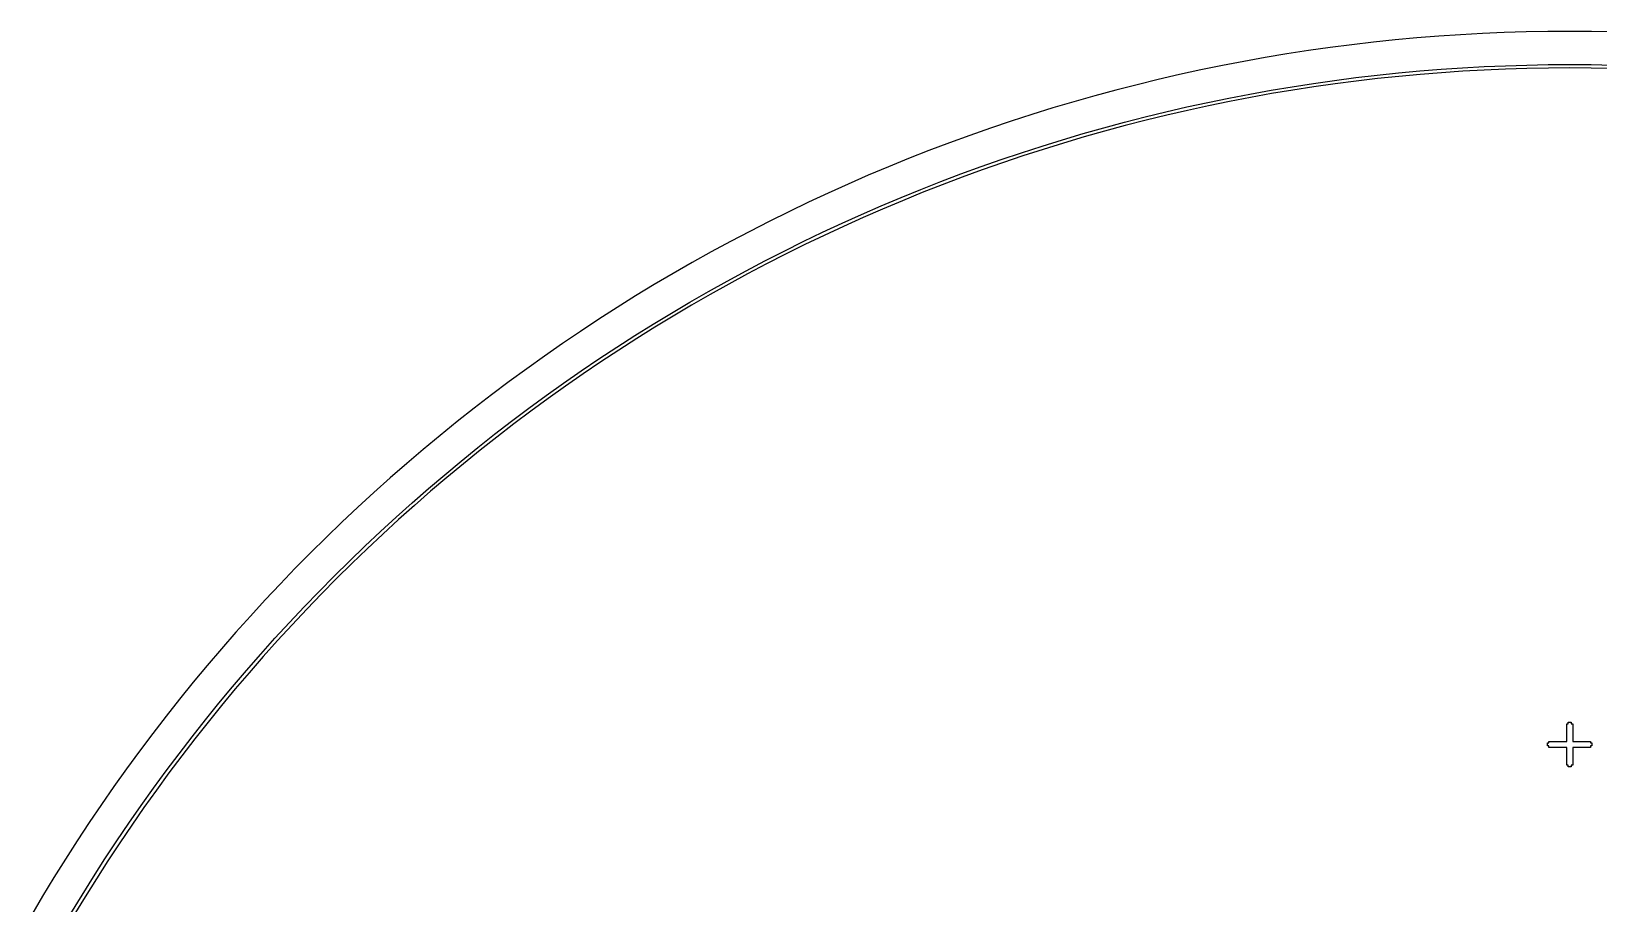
# Model space of a CAD drawing. Extents: x -25 to 122, y -49 to 104.
# Drawn here: x -20.2 to 47.1, y 66.5 to 104 of the extents above; entities that cross this region are included whole.
import ezdxf

# ---------------------------------------------------------------- set-up
doc = ezdxf.new("R2010")
doc.units = 0

msp = doc.modelspace()

# ---------------------------------------------------------------- linework, layer by layer
for p, q in [((39.2915, 103.731), (38.3567, 103.645)), ((40.2273, 103.806), (39.2915, 103.731)), ((41.164, 103.869), (40.2273, 103.806)), ((42.1013, 103.921), (41.164, 103.869)), ((43.0392, 103.961), (42.1013, 103.921)), ((43.9776, 103.99), (43.0392, 103.961)), ((44.9162, 104.007), (43.9776, 103.99)), ((45.855, 104.013), (44.9162, 104.007)), ((46.7938, 104.007), (45.855, 104.013)), ((47.7324, 103.99), (46.7938, 104.007)), ((33.7024, 103.042), (32.7764, 102.887)), ((34.6301, 103.185), (33.7024, 103.042)), ((35.5596, 103.317), (34.6301, 103.185)), ((36.4906, 103.438), (35.5596, 103.317)), ((37.423, 103.547), (36.4906, 103.438)), ((38.3567, 103.645), (37.423, 103.547)), ((30.011, 102.354), (29.0938, 102.154)), ((30.9306, 102.543), (30.011, 102.354)), ((31.8524, 102.721), (30.9306, 102.543)), ((32.7764, 102.887), (31.8524, 102.721)), ((39.4138, 102.311), (40.3321, 102.385)), ((40.3321, 102.385), (41.2513, 102.447)), ((41.2513, 102.447), (42.1712, 102.498)), ((42.1712, 102.498), (43.0917, 102.537)), ((43.0972, 102.387), (42.1786, 102.348)), ((43.0917, 102.537), (44.0126, 102.565)), ((44.0163, 102.415), (43.0972, 102.387)), ((44.0126, 102.565), (44.9337, 102.582)), ((44.9356, 102.432), (44.0163, 102.415)), ((44.9337, 102.582), (45.855, 102.588)), ((45.855, 102.438), (44.9356, 102.432)), ((45.855, 102.588), (46.7763, 102.582)), ((46.7744, 102.432), (45.855, 102.438)), ((47.6937, 102.415), (46.7744, 102.432)), ((46.7763, 102.582), (47.6974, 102.565)), ((27.267, 101.72), (26.3578, 101.487)), ((28.1791, 101.943), (27.267, 101.72)), ((29.0938, 102.154), (28.1791, 101.943)), ((33.9287, 101.635), (34.8392, 101.775)), ((34.8392, 101.775), (35.7514, 101.905)), ((35.7715, 101.756), (34.8612, 101.627)), ((35.7514, 101.905), (36.665, 102.023)), ((36.6834, 101.875), (35.7715, 101.756)), ((36.665, 102.023), (37.5801, 102.131)), ((37.5966, 101.981), (36.6834, 101.875)), ((37.5801, 102.131), (38.4964, 102.226)), ((38.5111, 102.077), (37.5966, 101.981)), ((38.4964, 102.226), (39.4138, 102.311)), ((39.4266, 102.162), (38.5111, 102.077)), ((40.3432, 102.235), (39.4266, 102.162)), ((41.2605, 102.297), (40.3432, 102.235)), ((42.1786, 102.348), (41.2605, 102.297)), ((25.4515, 101.242), (24.5482, 100.986)), ((26.3578, 101.487), (25.4515, 101.242)), ((30.3061, 100.96), (31.2086, 101.145)), ((31.2086, 101.145), (32.1133, 101.32)), ((32.1407, 101.172), (31.2379, 100.998)), ((32.1133, 101.32), (33.02, 101.483)), ((33.0457, 101.335), (32.1407, 101.172)), ((33.02, 101.483), (33.9287, 101.635)), ((33.9526, 101.487), (33.0457, 101.335)), ((34.8612, 101.627), (33.9526, 101.487)), ((22.7515, 100.441), (21.8584, 100.152)), ((23.6482, 100.719), (22.7515, 100.441)), ((24.5482, 100.986), (23.6482, 100.719)), ((26.721, 100.109), (27.6133, 100.338)), ((27.6133, 100.338), (28.5083, 100.556)), ((28.543, 100.411), (27.6497, 100.193)), ((28.5083, 100.556), (29.406, 100.764)), ((29.4388, 100.617), (28.543, 100.411)), ((29.406, 100.764), (30.3061, 100.96)), ((30.3372, 100.813), (29.4388, 100.617)), ((31.2379, 100.998), (30.3372, 100.813)), ((20.9688, 99.8519), (20.0829, 99.5411)), ((21.8584, 100.152), (20.9688, 99.8519)), ((24.9451, 99.6173), (25.8315, 99.8685)), ((25.8716, 99.7239), (24.9869, 99.4732)), ((25.8315, 99.8685), (26.721, 100.109)), ((26.7592, 99.9637), (25.8716, 99.7239)), ((27.6497, 100.193), (26.7592, 99.9637)), ((19.201, 99.2194), (18.323, 98.8869)), ((20.0829, 99.5411), (19.201, 99.2194)), ((22.3053, 98.7988), (23.1819, 99.0824)), ((23.1819, 99.0824), (24.0619, 99.3553)), ((24.1054, 99.2117), (23.2272, 98.9394)), ((24.0619, 99.3553), (24.9451, 99.6173)), ((24.9869, 99.4732), (24.1054, 99.2117)), ((17.4492, 98.5437), (16.5797, 98.1898)), ((18.323, 98.8869), (17.4492, 98.5437)), ((20.563, 98.1994), (21.4323, 98.5045)), ((21.4811, 98.3626), (20.6135, 98.0582)), ((21.4323, 98.5045), (22.3053, 98.7988)), ((22.3524, 98.6564), (21.4811, 98.3626)), ((23.2272, 98.9394), (22.3524, 98.6564)), ((15.7146, 97.8252), (14.854, 97.45)), ((16.5797, 98.1898), (15.7146, 97.8252)), ((18.8359, 97.5574), (19.6975, 97.8837)), ((19.7497, 97.7431), (18.8899, 97.4175)), ((19.6975, 97.8837), (20.563, 98.1994)), ((20.6135, 98.0582), (19.7497, 97.7431)), ((13.9981, 97.0643), (13.147, 96.6682)), ((14.854, 97.45), (13.9981, 97.0643)), ((17.125, 96.8732), (17.9784, 97.2206)), ((18.0341, 97.0813), (17.1824, 96.7346)), ((17.9784, 97.2206), (18.8359, 97.5574)), ((18.8899, 97.4175), (18.0341, 97.0813)), ((13.147, 96.6682), (12.3009, 96.2616)), ((15.4315, 96.1473), (16.276, 96.5155)), ((16.3351, 96.3776), (15.4923, 96.0101)), ((16.276, 96.5155), (17.125, 96.8732)), ((17.1824, 96.7346), (16.3351, 96.3776)), ((11.4597, 95.8446), (10.6238, 95.4174)), ((12.3009, 96.2616), (11.4597, 95.8446)), ((13.7563, 95.38), (14.5916, 95.7688)), ((14.654, 95.6324), (13.8204, 95.2444)), ((14.5916, 95.7688), (15.4315, 96.1473)), ((15.4923, 96.0101), (14.654, 95.6324)), ((9.79315, 94.98), (8.96794, 94.5323)), ((10.6238, 95.4174), (9.79315, 94.98)), ((12.1004, 94.5718), (12.9259, 94.981)), ((12.9259, 94.981), (13.7563, 95.38)), ((13.8204, 95.2444), (12.9917, 94.8462)), ((8.96794, 94.5323), (8.14828, 94.0746)), ((11.2801, 94.1525), (12.1004, 94.5718)), ((12.1679, 94.4378), (11.3491, 94.0194)), ((12.9917, 94.8462), (12.1679, 94.4378)), ((7.33432, 93.6069), (6.52614, 93.1292)), ((8.14828, 94.0746), (7.33432, 93.6069)), ((9.65506, 93.284), (10.4649, 93.7232)), ((10.4649, 93.7232), (11.2801, 94.1525)), ((11.3491, 94.0194), (10.5356, 93.5909)), ((6.52614, 93.1292), (5.72389, 92.6416)), ((8.85066, 92.8348), (9.65506, 93.284)), ((9.72739, 93.1525), (8.92461, 92.7043)), ((10.5356, 93.5909), (9.72739, 93.1525)), ((5.72389, 92.6416), (4.92769, 92.1443)), ((7.25874, 91.907), (8.05186, 92.3757)), ((8.05186, 92.3757), (8.85066, 92.8348)), ((8.92461, 92.7043), (8.1274, 92.2462)), ((4.13763, 91.6372), (3.35388, 91.1204)), ((4.92769, 92.1443), (4.13763, 91.6372)), ((6.47144, 91.4285), (7.25874, 91.907)), ((7.33585, 91.7783), (6.55013, 91.3008)), ((8.1274, 92.2462), (7.33585, 91.7783)), ((3.35388, 91.1204), (2.57652, 90.5941)), ((4.91473, 90.4427), (5.69005, 90.9404)), ((5.69005, 90.9404), (6.47144, 91.4285)), ((6.55013, 91.3008), (5.77031, 90.8136)), ((2.57652, 90.5941), (1.80568, 90.0582)), ((4.14557, 89.9356), (4.91473, 90.4427)), ((4.99652, 90.317), (4.2289, 89.8108)), ((5.77031, 90.8136), (4.99652, 90.317)), ((1.80568, 90.0582), (1.04146, 89.513)), ((3.38269, 89.419), (4.14557, 89.9356)), ((4.2289, 89.8108), (3.46754, 89.2953)), ((0.28401, 88.9584), (-0.46658, 88.3945)), ((1.04146, 89.513), (0.28401, 88.9584)), ((1.87622, 88.358), (2.62621, 88.8932)), ((2.62621, 88.8932), (3.38269, 89.419)), ((3.46754, 89.2953), (2.71257, 88.7705)), ((-0.46658, 88.3945), (-1.21021, 87.8215)), ((1.13287, 87.8138), (1.87622, 88.358)), ((1.9641, 88.2365), (1.22223, 87.6933)), ((2.71257, 88.7705), (1.9641, 88.2365)), ((-1.21021, 87.8215), (-1.94673, 87.2394)), ((0.39626, 87.2604), (1.13287, 87.8138)), ((1.22223, 87.6933), (0.48709, 87.1411)), ((-1.94673, 87.2394), (-2.67607, 86.6483)), ((-0.3335, 86.6981), (0.39626, 87.2604)), ((0.48709, 87.1411), (-0.24121, 86.5798)), ((-2.67607, 86.6483), (-3.3981, 86.0483)), ((-1.0563, 86.1268), (-0.3335, 86.6981)), ((-0.24121, 86.5798), (-0.96259, 86.0097)), ((-3.3981, 86.0483), (-4.1127, 85.4395)), ((-2.48064, 84.9579), (-1.77206, 85.5467)), ((-1.77206, 85.5467), (-1.0563, 86.1268)), ((-0.96259, 86.0097), (-1.6769, 85.4308)), ((-4.1127, 85.4395), (-4.81979, 84.8219)), ((-3.18193, 84.3604), (-2.48064, 84.9579)), ((-1.6769, 85.4308), (-2.38406, 84.8431)), ((-5.51924, 84.1957), (-6.21095, 83.561)), ((-4.81979, 84.8219), (-5.51924, 84.1957)), ((-3.87585, 83.7544), (-3.18193, 84.3604)), ((-3.08395, 84.2469), (-3.77649, 83.642)), ((-2.38406, 84.8431), (-3.08395, 84.2469)), ((-6.21095, 83.561), (-6.89484, 82.9179)), ((-4.56227, 83.1399), (-3.87585, 83.7544)), ((-3.77649, 83.642), (-4.46153, 83.0287)), ((-6.89484, 82.9179), (-7.57077, 82.2664)), ((-5.2411, 82.517), (-4.56227, 83.1399)), ((-4.46153, 83.0287), (-5.13901, 82.4071)), ((-7.57077, 82.2664), (-8.23865, 81.6066)), ((-5.91225, 81.8858), (-5.2411, 82.517)), ((-5.13901, 82.4071), (-5.80881, 81.7772)), ((-8.23865, 81.6066), (-8.89839, 80.9388)), ((-6.57558, 81.2465), (-5.91225, 81.8858)), ((-5.80881, 81.7772), (-6.47083, 81.1391)), ((-8.89839, 80.9388), (-9.54988, 80.2628)), ((-7.23102, 80.599), (-6.57558, 81.2465)), ((-6.47083, 81.1391), (-7.12495, 80.493)), ((-9.54988, 80.2628), (-10.193, 79.5789)), ((-7.87848, 79.9436), (-7.23102, 80.599)), ((-7.12495, 80.493), (-7.77112, 79.8388)), ((-10.193, 79.5789), (-10.8277, 78.8872)), ((-8.51784, 79.2802), (-7.87848, 79.9436)), ((-7.77112, 79.8388), (-8.40919, 79.1768)), ((-10.8277, 78.8872), (-11.4539, 78.1878)), ((-9.149, 78.6091), (-8.51784, 79.2802)), ((-8.40919, 79.1768), (-9.03911, 78.507)), ((-11.4539, 78.1878), (-12.0715, 77.4807)), ((-9.7719, 77.9303), (-9.149, 78.6091)), ((-9.03911, 78.507), (-9.66075, 77.8295)), ((-12.0715, 77.4807), (-12.6803, 76.7661)), ((-10.3864, 77.2439), (-9.7719, 77.9303)), ((-9.66075, 77.8295), (-10.274, 77.1445)), ((-12.6803, 76.7661), (-13.2803, 76.0441)), ((-10.9924, 76.5499), (-10.3864, 77.2439)), ((-10.274, 77.1445), (-10.8789, 76.452)), ((-11.5899, 75.8486), (-10.9924, 76.5499)), ((-10.8789, 76.452), (-11.4751, 75.7521)), ((-13.2803, 76.0441), (-13.8714, 75.3147)), ((-12.1787, 75.1401), (-11.5899, 75.8486)), ((-11.4751, 75.7521), (-12.0628, 75.0449)), ((-13.8714, 75.3147), (-14.4535, 74.5782)), ((-12.7588, 74.4243), (-12.1787, 75.1401)), ((-12.0628, 75.0449), (-12.6417, 74.3306)), ((-14.4535, 74.5782), (-15.0265, 73.8346)), ((-13.3301, 73.7015), (-12.7588, 74.4243)), ((-12.6417, 74.3306), (-13.2118, 73.6092)), ((45.7276, 73.4954), (45.7276, 74.2596)), ((45.7276, 74.2596), (45.7913, 74.2596)), ((45.7913, 74.2596), (45.7913, 74.3233)), ((45.7913, 74.3233), (45.9187, 74.3233)), ((45.9187, 74.3233), (45.9187, 74.2596)), ((45.9187, 74.2596), (45.9824, 74.2596)), ((45.9824, 74.2596), (45.9824, 73.4954)), ((-15.0265, 73.8346), (-15.5904, 73.084)), ((-13.8924, 72.9717), (-13.3301, 73.7015)), ((-13.2118, 73.6092), (-13.7731, 72.8809)), ((44.8997, 73.3043), (44.8997, 73.4317)), ((44.8997, 73.4317), (44.9634, 73.4317)), ((44.9634, 73.4317), (44.9634, 73.4954)), ((44.9634, 73.4954), (45.7276, 73.4954)), ((45.9824, 73.4954), (46.7466, 73.4954)), ((46.7466, 73.4954), (46.7466, 73.4317)), ((46.7466, 73.4317), (46.8103, 73.4317)), ((46.8103, 73.4317), (46.8103, 73.3043)), ((-15.5904, 73.084), (-16.145, 72.3265)), ((-14.4458, 72.2351), (-13.8924, 72.9717)), ((-13.7731, 72.8809), (-14.3253, 72.1458)), ((44.9634, 73.3043), (44.8997, 73.3043)), ((44.9634, 73.2406), (44.9634, 73.3043)), ((45.7276, 73.2406), (44.9634, 73.2406)), ((45.7276, 72.4764), (45.7276, 73.2406)), ((46.7466, 73.2406), (45.9824, 73.2406)), ((45.9824, 73.2406), (45.9824, 72.4764)), ((46.8103, 73.3043), (46.7466, 73.3043)), ((46.7466, 73.3043), (46.7466, 73.2406)), ((-16.145, 72.3265), (-16.6902, 71.5623)), ((-14.9901, 71.4918), (-14.4458, 72.2351)), ((-14.3253, 72.1458), (-14.8685, 71.4039)), ((45.7913, 72.4764), (45.7276, 72.4764)), ((45.7913, 72.4127), (45.7913, 72.4764)), ((45.9187, 72.4127), (45.7913, 72.4127)), ((45.9824, 72.4764), (45.9187, 72.4764)), ((45.9187, 72.4764), (45.9187, 72.4127)), ((-16.6902, 71.5623), (-17.2261, 70.7915)), ((-15.5252, 70.7418), (-14.9901, 71.4918)), ((-14.8685, 71.4039), (-15.4025, 70.6554)), ((-17.2261, 70.7915), (-17.7524, 70.0141)), ((-16.051, 69.9853), (-15.5252, 70.7418)), ((-15.4025, 70.6554), (-15.9273, 69.9004)), ((-17.7524, 70.0141), (-18.2692, 69.2303)), ((-16.5676, 69.2224), (-16.051, 69.9853)), ((-15.9273, 69.9004), (-16.4428, 69.1391)), ((-18.2692, 69.2303), (-18.7763, 68.4403)), ((-17.0747, 68.4532), (-16.5676, 69.2224)), ((-16.4428, 69.1391), (-16.949, 68.3715)), ((-18.7763, 68.4403), (-19.2737, 67.6441)), ((-17.5724, 67.6779), (-17.0747, 68.4532)), ((-16.949, 68.3715), (-17.4456, 67.5977)), ((-19.2737, 67.6441), (-19.7612, 66.8418)), ((-18.0605, 66.8965), (-17.5724, 67.6779)), ((-17.4456, 67.5977), (-17.9328, 66.8179)), ((-19.7612, 66.8418), (-20.2389, 66.0337)), ((-18.539, 66.1092), (-18.0605, 66.8965)), ((-17.9328, 66.8179), (-18.4103, 66.0321))]:
    msp.add_line(p, q)

doc.saveas('drawing.dxf')
